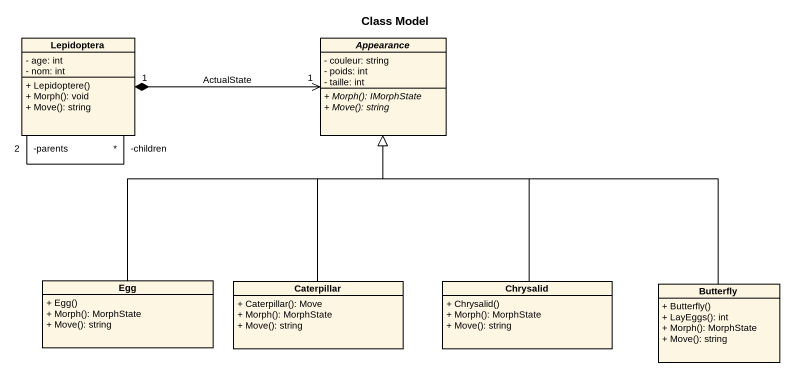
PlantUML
@startuml
title Class Model
hide circle
hide empty members
skinparam classAttributeIconSize 0
class Lepidoptera {
  - age: int
  - nom: int
  + Lepidoptere()
  + Morph(): void
  + Move(): string
}
abstract class Appearance {
  - couleur: string
  - poids: int
  - taille: int
  {abstract} + Morph(): IMorphState
  {abstract} + Move(): string
}
class Egg {
  + Egg()
  + Morph(): MorphState
  + Move(): string
}
class Caterpillar {
  + Caterpillar(): Move
  + Morph(): MorphState
  + Move(): string
}
class Chrysalid {
  + Chrysalid()
  + Morph(): MorphState
  + Move(): string
}
class Butterfly {
  + Butterfly()
  + LayEggs(): int
  + Morph(): MorphState
  + Move(): string
}
Lepidoptera "-parents\n2" -- "-children\n*" Lepidoptera
Appearance "1" <-left-* "1" Lepidoptera : ActualState
Egg -up-|> Appearance
Caterpillar -up-|> Appearance
Chrysalid -up-|> Appearance
Butterfly -up-|> Appearance
@enduml
